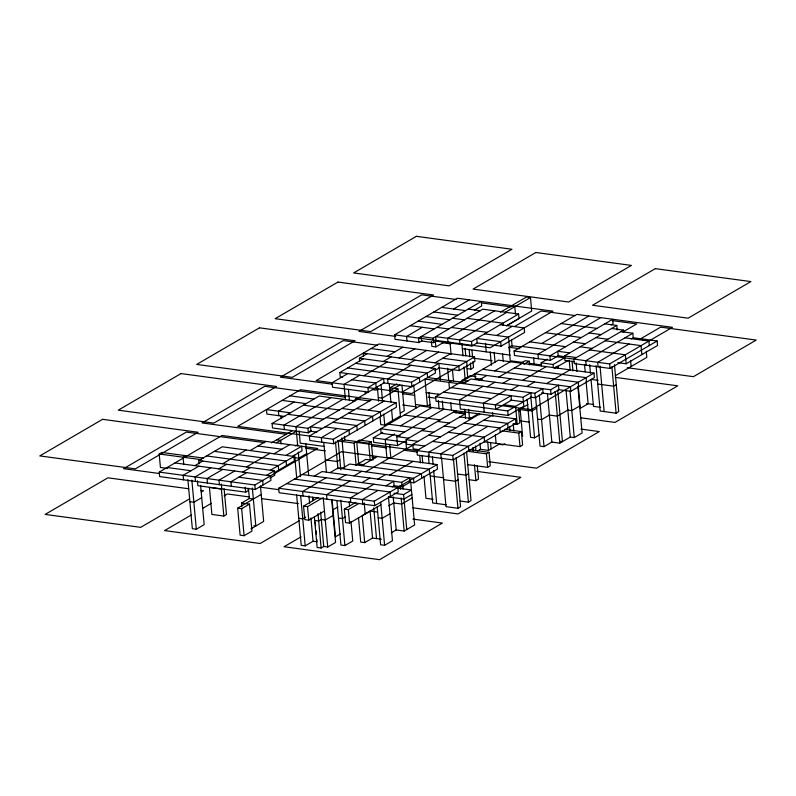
<?xml version="1.0" encoding="UTF-8"?>
<svg xmlns="http://www.w3.org/2000/svg" width="796" height="796" viewBox="0 0 796 796"><rect width="100%" height="100%" fill="white"/><g stroke="black" fill="none" stroke-linecap="round" stroke-linejoin="round"><path stroke-width="1.19" d="M167.598 468.446L160.424 467.471L159.2 453.979L161.817 452.446L203.627 458.108M185.707 455.68L183.09 457.202L183.757 464.565M159.26 472.088L222.024 435.482L317.594 448.417L254.829 485.013L159.26 472.088L159.668 476.585L255.237 489.51L270.929 480.366L270.521 475.859L174.951 462.934M394.627 334.837L457.392 298.241L552.961 311.166L490.197 347.762L394.627 334.837L395.035 339.335L418.925 342.569L422.069 340.738M359.692 361.623L359.384 358.25L367.225 353.673M342.628 377.334L340.24 377.015L339.822 372.518L363.364 358.787M294.122 402.03L278.431 411.174L278.839 415.681M422.268 327.305L406.577 336.449L406.985 340.957M453.64 309.007L469.332 299.853M199.03 463.889L198.731 460.516L222.263 446.785L293.943 456.486L294.351 460.983L273.754 472.993M347.792 373.593L332.101 382.737L332.509 387.244L368.349 392.09L367.941 387.592L383.632 378.438L384.04 382.936L352.807 401.065M194.861 465.63L202.711 461.053M198.841 466.167L183.15 475.311L183.568 479.819M311.455 430.984L308.321 432.815L272.481 427.969L272.073 423.472L319.146 396.02L354.986 400.866M387.135 356.369L402.826 347.215M359.732 375.205L344.041 384.359L345.464 399.9M383.274 361.483L391.115 356.906M474.366 310.241L481.689 305.972L481.281 301.475L418.517 338.071L418.925 342.569M363.722 375.742L387.254 362.021M210.791 467.779L195.1 476.933L195.508 481.431M331.086 397.632L284.013 425.084L284.421 429.581M399.085 357.981L414.776 348.837M436.626 340.827L433.492 342.658L421.542 341.046L421.134 336.549L433.084 338.161L482.764 309.186L518.604 314.032L519.012 318.539L506.465 325.853M222.621 463.75L246.153 450.019M218.751 468.864L226.601 464.287M250.133 450.556L265.824 441.412M222.741 469.401L207.05 478.545L207.458 483.053M343.036 399.254L295.963 426.696L297.714 445.929M411.025 359.603L426.716 350.449M494.714 310.798L447.641 338.25L448.048 342.748M271.466 442.865L292.391 430.666M431.422 341.474L431.87 346.379L435.85 346.917L444.218 342.041M407.164 364.717L415.014 360.14M276.501 442.785L296.371 431.203M500.356 312.251L526.504 297.007L530.484 297.545L531.718 311.037L507.659 325.066M411.144 365.255L387.612 378.976L388.02 383.483M505.38 312.181L530.484 297.545M234.681 471.013L218.99 480.167L219.398 484.665M272.073 423.472L307.913 428.318L357.593 399.343L369.543 400.955M422.975 361.215L438.666 352.071M506.664 312.42L459.59 339.872L459.998 344.37M189.627 498.813L140.693 527.35L45.123 514.415L107.888 477.819L188.751 488.764M201.328 491.988L203.458 490.754L201.01 490.416M378.19 388.866L376.06 390.1L372.379 389.602M246.511 466.983L270.043 453.252M242.651 472.088L250.491 467.521M274.033 453.79L289.724 444.646M201.716 497.669L193.866 502.236L189.886 501.699M390.339 391.552L390 387.871L396.866 383.861M246.631 472.635L230.939 481.779L231.347 486.276M372.16 399.433L309.395 436.029L309.803 440.536L333.693 443.76L396.458 407.164L396.05 402.667L300.48 389.732L237.715 426.338L333.285 439.263L396.05 402.667M434.924 362.837L450.616 353.683M500.296 324.708L524.196 327.942L524.604 332.439L501.062 346.17L477.172 342.937L471.938 345.981L436.108 341.136L435.691 336.638L471.53 341.484L518.604 314.032M295.505 445.919L297.605 444.695M390.06 390.697L399.871 384.975M431.054 367.951L438.904 363.374L440.427 380.15M380.08 417.194L380.747 424.557L384.737 425.094L400.428 415.94L397.97 388.945L382.279 398.1L378.299 397.552M285.973 455.411L301.664 446.257L302.072 450.755L292.659 456.247M339.822 372.518L411.502 382.209L435.044 368.488L435.452 372.986L411.91 386.707L383.244 382.836M435.133 370.309L439.312 367.871M337.026 428.497L321.335 437.651L321.753 442.148M368.409 410.199L384.1 401.045M496.555 335.474L512.246 326.33M191.179 515.072L164.583 530.584L260.153 543.509L299.515 520.554M202.881 508.246L211.388 503.291M224.154 495.838L227.348 493.978L249.407 496.963M402.079 392.09L412.716 385.891M514.574 326.499L541.171 310.987L575.478 315.624M270.401 470.207L293.943 456.486M266.541 475.321L274.381 470.754L274.799 475.252L269.894 478.107M306.679 453.62L298.828 458.197L294.848 457.66M474.506 356.916L411.741 393.513L316.171 380.587L378.936 343.991L474.506 356.916L474.913 361.414L459.222 370.568L438.914 367.822M197.418 480.784L197.866 485.689L245.656 492.157L248.272 490.635L248.044 488.177M342.161 441.511L344.767 439.989L368.667 443.223L371.284 441.7L372.956 460.108M187.876 479.61L192.343 528.703L196.323 529.24L204.164 524.663L200.592 485.391M467.332 368.638L470.914 369.115L473.53 367.593L472.973 361.454M241.865 506.734L241.536 503.052L249.377 498.475L253.357 499.012M451.501 380.796L448.884 382.319L449.441 388.458M523.4 362.518L510.256 360.747L509.032 347.245L511.649 345.723L521.201 347.016M223.845 516.057L221.387 489.052L209.438 487.441L211.895 514.435L223.845 516.057L226.462 514.524L224.114 488.754M400.368 413.114L404.288 410.826L401.94 385.055M241.536 503.052L249.496 504.127L251.954 531.131L244.103 535.698L240.123 535.161L237.666 508.166L261.207 494.445M237.666 508.166L241.656 508.704L249.496 504.127M337.375 440.865L354.101 443.133L359.334 440.079L371.284 441.7M462.277 382.597L462.078 380.349L469.919 375.772L475.899 376.578M302.261 474.525L397.831 487.45L398.239 491.948L374.707 505.679L279.137 492.744L278.719 488.246L341.484 451.65L437.054 464.575L437.472 469.073L413.93 482.804L409.154 482.157M451.322 387.602L523.002 397.294L530.842 392.717L531.26 397.224L507.719 410.945L436.039 401.244L435.631 396.746L498.395 360.15L593.965 373.075L594.373 377.583L570.841 391.304L558.892 389.692L551.051 394.259L541.489 392.965M514.087 350.996L576.851 314.4L672.421 327.335L609.656 363.931L514.087 350.996L514.495 355.504L550.335 360.349L558.702 355.464M463.153 383.563L470.993 378.986L550.643 389.761L558.484 385.184L558.892 389.692M415.502 404.467L427.442 406.089L430.059 404.557M404.905 441.312L397.582 445.581L373.692 442.347L373.274 437.85L382.697 432.357M339.902 459.998L337.285 461.521L325.335 459.909M314.211 476.137L322.052 471.56L401.691 482.336L409.542 477.759L409.95 482.267L402.099 486.834L393.741 485.709M400.507 425.81L431.89 407.512M478.963 380.07L486.804 375.493M494.654 370.916L510.345 361.762M541.728 343.464L588.801 316.012M394.637 433.969L385.224 439.462L386.866 457.461L390.846 457.999L413.86 444.586M330.012 472.645L337.862 468.068L413.522 478.296L413.93 482.804M521.012 363.145L525.191 360.707L529.181 361.245L529.509 364.926M326.151 477.749L302.619 491.48L303.027 495.978M341.842 468.605L349.693 464.028L421.363 473.729L421.78 478.227M397.582 445.581L396.766 436.576L443.84 409.134M483.063 386.259L459.531 399.98L460.347 408.985L508.127 415.442L523.818 406.298L523.002 397.294M498.754 377.105L522.285 363.384M600.741 317.634L537.977 354.23L538.394 358.727M523.947 364.289L529.181 361.245M487.043 386.796L494.893 382.219M355.981 465.093L365.792 459.382L371.762 460.188M250.909 528.872L263.665 521.44L260.421 485.849M338.101 479.371L345.942 474.794M361.633 465.65L377.324 456.496M413.671 445.193L406.507 444.218L406.089 439.72L455.78 410.746L455.989 412.995M502.853 383.294L510.704 378.727M541.429 366.23L541.121 362.857L547.399 359.195M611.01 324.967L613.099 323.753L612.691 319.246L549.927 355.852L550.335 360.349M353.912 475.869L361.752 471.302M324.46 511.022L308.768 520.166L304.778 519.629L303.555 506.127L318.201 497.59M350.041 480.983L326.509 494.714L326.917 499.211M365.732 471.839L389.274 458.108M419.194 449.69L413.214 448.884L412.806 444.387L465.113 413.89L453.163 412.268M506.952 389.493L483.421 403.214L484.237 412.209M522.644 380.339L546.185 366.618M574.453 361.732L564.901 360.439L564.483 355.941L616.791 325.445L617.198 329.942M303.555 506.127L307.535 506.674L322.181 498.127M541.121 362.857L553.071 364.478L564.573 357.762M510.933 390.03L518.783 385.453M554.523 368.369L568.125 360.439M468.983 419.233L477.351 414.348L479.739 414.676M361.991 482.605L369.841 478.028M479.67 413.98L416.905 450.576L417.323 455.073L453.153 459.929L515.917 423.333L515.51 418.825L419.94 405.9L357.175 442.496L452.745 455.431L515.51 418.825M526.743 386.528L534.594 381.951M623.716 332.36L623.507 330.111L573.817 359.086L574.224 363.583L610.064 368.429L657.138 340.977L657.546 345.484L626.163 363.782L617.805 362.648M622.91 331.982L636.74 323.912L612.233 320.599M305.694 517.131L302.749 518.853L298.769 518.315M377.801 479.102L385.642 474.525M373.941 484.217L350.399 497.948L350.807 502.445M389.632 475.073L413.164 461.342M491.62 415.592L428.855 452.198L429.263 456.695M546.534 383.572L570.075 369.851M631.158 338.967L633.248 337.743L632.84 333.245L585.766 360.697L586.174 365.195M332.997 509.788L337.902 506.933M459.173 383.025L534.832 393.264L542.673 388.687L543.081 393.184L535.24 397.761L530.464 397.114M321.624 519.29L318.679 521.002L314.699 520.465M333.116 515.44L325.275 520.017L321.295 519.48M380.926 504.823L349.543 523.121L345.564 522.584L344.33 509.082L355.842 502.375M378.04 490.406L362.349 499.56L362.757 504.057M385.881 485.839L393.731 481.262L394.139 485.759L392.179 486.903M487.878 426.358L440.805 453.81L441.213 458.307M629.089 344.011L597.716 362.309L598.124 366.817M301.067 536.822L284.043 546.743L379.612 559.678L442.377 523.072L412.975 519.091M519.41 409.492L527.927 404.537M639.357 339.554L660.63 327.146L756.2 340.081L693.435 376.677L627.268 367.722M344.33 509.082L348.31 509.619L358.777 503.52M643.098 340.589L645.198 339.365M345.394 516.873L342.449 518.584L338.469 518.047M278.719 488.246L374.289 501.172L437.054 464.575M593.965 373.075L531.201 409.681L435.631 396.746M537.011 407.99L532.106 410.855L528.126 410.308M296.649 494.993L301.226 545.31L305.206 545.847L313.047 541.27L317.037 541.807L316.808 539.36M513.619 423.88L517.201 424.368L519.818 422.845L518.594 409.343M377.652 512.077L370.09 511.052L362.24 515.629L364.697 542.623L360.717 542.086L358.489 517.539M477.6 451.043L480.545 449.332L479.978 443.193M394.03 493.261L403.592 494.555L411.433 489.978L397.095 488.038M340.36 533.927L335.454 536.793L332.111 499.978M388.836 505.838L393.741 502.982M615.447 375.662L646.83 357.364L646.272 351.225M411.84 494.475L404 499.052L388.468 496.953M314.36 516.783L317.156 547.469L321.136 548.006L324.072 546.285M480.137 449.272L488.505 450.407L498.963 444.307L502.943 444.845L504.913 443.7M549.409 415.074L541.559 419.641L537.579 419.104M502.047 430.845L518.773 433.104L521.39 431.581L522.614 445.083L520.007 446.606L484.167 441.76M467.322 451.252L486.436 453.839L489.052 452.317L490.276 465.819L487.659 467.342L467.351 464.595M320.619 512.117L323.753 546.474L327.733 547.021L335.574 542.444L331.663 499.49M412.169 497.958L401.711 504.057L393.343 502.923M390 513.748L382.15 518.315L378.17 517.778M579.657 406.01L571.807 410.587L567.827 410.049L557.369 416.149L549.011 415.014M616.273 384.657L613.656 386.189L597.726 384.03M336.907 500.863L340.927 545.041L344.907 545.578L352.757 541.011L350.966 521.37M458.108 479.749L455.501 481.272L443.551 479.66M468.575 473.65L465.959 475.172L457.591 474.038M527.121 399.264L530.584 437.312L534.564 437.85L539.469 434.994M364.697 542.623L372.548 538.046L381.304 539.23M468.735 479.67L475.899 480.645L478.515 479.112L477.292 465.62M391.294 532.832L396.199 529.977L393.184 496.843M535.569 397.015L540.036 446.108L544.016 446.646L551.857 442.069L547.509 394.209M395.801 529.927L404.169 531.051L414.626 524.952L410.716 481.998M377.165 506.734L380.627 544.782L384.607 545.32L392.458 540.743L388.438 496.565M551.459 442.019L559.827 443.143L570.284 437.044L574.264 437.581L582.115 433.014L577.866 386.378M596.055 365.623L600.184 411.035L616.114 413.184L618.731 411.661L614.442 364.618M441.541 457.571L446.009 506.654L457.949 508.276L460.566 506.744L456.098 457.66M460.048 501.042L468.416 502.176L471.033 500.644L466.565 451.561M510.813 306.152L514.793 306.689L515.47 314.052M456.018 299.465L421.711 294.828L358.946 331.425L395.702 336.4M481.739 302.948L511.151 306.928M604.841 323.823L616.791 325.445M468.207 309.097L480.157 310.709M611.557 328.489L623.507 330.111M441.7 307.385L465.59 310.619M561.16 323.554L597 328.4M620.89 331.634L632.84 333.245M633.248 337.743L657.138 340.977M433.85 311.962L457.75 315.196M589.149 332.977L601.099 334.589M624.989 337.822L648.889 341.056L649.297 345.554M467.073 318.34L502.913 323.186L503.122 325.435M452.516 318.241L464.466 319.863M595.866 337.643L607.816 339.255M426.009 316.539L449.899 319.773M545.469 332.698L581.309 337.554M605.199 340.778L641.039 345.633L641.855 354.628M418.159 321.116L442.059 324.35M573.458 342.121L585.408 343.743M451.382 327.484L487.222 332.34M436.825 327.395L448.775 329.007M484.605 333.862L508.505 337.096L509.808 351.414M580.175 346.787L592.125 348.409M410.318 325.683L434.208 328.917M529.778 341.852L565.618 346.698M589.508 349.932L625.348 354.777L626.163 363.782M521.937 346.429L545.827 349.653M569.717 352.887L557.777 351.275L558.185 355.772L565.349 356.747M509.032 347.245L519.778 348.698M564.483 355.941L576.433 357.553M442.258 342.698L450.835 343.852M462.357 348.628L510.137 355.096M529.37 363.334L541.32 364.946M555.658 366.886L558.046 367.205M377.563 345.215L343.255 340.569L280.49 377.175L331.952 384.13M473.739 358.23L492.117 360.717M615.258 377.374L677.744 385.831L614.98 422.427L580.672 417.781M371.085 348.558L394.985 351.792M442.765 358.26L466.655 361.493L467.073 365.991M514.445 367.961L586.125 377.652L586.533 382.15M598.174 380.339L591.01 379.364L593.468 406.368L600.632 407.333M482.704 369.294L578.274 382.229L578.682 386.727M359.384 358.25L435.044 368.488M482.436 379.344L475.272 378.379L474.864 373.871L570.433 386.806L570.841 391.304M355.514 363.364L427.193 373.065L427.601 377.563L465.829 382.737M462.078 380.349L468.048 381.155M347.673 367.941L419.353 377.632L419.761 382.14M458.436 383.612L424.984 379.085L427.442 406.089M586.523 403.542L593.697 404.517M510.266 400.02L523.41 401.791M351.892 379.782L375.782 383.015L376.19 387.513M443.481 392.169L491.261 398.637M426.218 392.587L439.362 394.368M390 387.871L397.97 388.945M437.79 394.328L439.78 394.597M503.619 404.756L515.569 406.368L517.201 424.368M402.398 393.662L414.656 395.323M428.129 397.144L435.482 398.139M520.634 409.661L529.211 410.826M345.663 397.264L264.799 386.319L202.035 422.925L286.58 434.357M355.464 398.587L360.369 399.254M402.637 404.975L416.119 406.796M455.322 412.099L465.123 413.423M520.873 420.965L529.449 422.129M580.911 429.094L599.288 431.571L536.524 468.177L488.744 461.71M469.421 417.9L471.809 418.228M459.879 416.935L471.829 418.557M483.779 420.169L507.669 423.402L508.077 427.9M290.023 395.831L313.913 399.065M356.469 408.587L380.359 411.811L380.767 416.318M404.249 415.044L440.089 419.9M463.978 423.134L499.818 427.979L500.226 432.477M504.664 429.323L521.39 431.581M282.172 400.408L306.062 403.642M341.902 408.487L353.852 410.109M437.472 421.422L449.422 423.034M303.455 405.164L339.295 410.02M560.454 441.352L562.444 441.621L557.747 390.08M348.618 413.154L372.518 416.388L372.926 420.895M444.188 426.089L456.138 427.701M340.778 417.731L364.668 420.965L365.075 425.462M388.557 424.198L424.397 429.044M448.287 432.278L484.127 437.123L484.535 441.631M290.381 412.796L266.481 409.562L266.889 414.059L284.809 416.487M326.211 417.641L338.161 419.253M421.78 430.566L433.73 432.188M287.764 414.318L323.604 419.164M332.927 422.308L356.827 425.542L357.235 430.039M404.607 432.009L380.717 428.775L381.125 433.273L400.239 435.86M428.497 435.233L440.447 436.855M325.086 426.885L348.976 430.119L349.384 434.616M396.766 436.576L408.706 438.198M432.596 441.432L468.436 446.277L468.844 450.775M322.47 428.407L310.52 426.795L310.938 431.293M406.089 439.72L418.039 441.342M468.745 449.571L489.052 452.317M373.274 437.85L406.726 442.377M412.806 444.387L424.756 445.999M309.734 431.134L316.907 432.099M371.732 445.879L386.438 447.869M403.592 450.188L417.064 452.009M276.7 439.81L280.68 440.347L281.018 444.029M324.111 446.407L300.211 443.173L299.097 430.905M264.76 442.675L186.344 432.069L123.579 468.665L159.11 473.481M305.803 448.238L325.405 450.884M371.971 457.183L375.642 457.68M476.724 471.361L520.833 477.321L458.068 513.927L412.736 507.788M257.984 445.989L281.874 449.223M381.423 462.685L429.213 469.152L429.621 473.65M357.941 463.959L363.921 464.764M430.238 475.978L443.78 477.809M339.832 467.869L344.618 468.516M214.422 451.362L286.092 461.063L286.5 465.56M206.572 455.939L278.252 465.64L278.66 470.137M159.2 453.979L201.01 459.63M198.731 460.516L274.381 470.754M294.411 479.092L389.98 492.027L390.398 496.525M433.143 499.281L425.979 498.306L423.97 476.217M446.238 504.803L432.696 502.973L430.009 473.52M167.11 467.511L191 470.744M238.78 477.202L262.68 480.436L263.088 484.943M286.57 483.67L358.25 493.371M260.192 487.152L278.57 489.639M261.655 498.624L298.41 503.599M253.825 525.748L255.815 526.017L252.352 487.968M630.581 360.379L631.138 366.508M611.865 366.548L616.114 413.184M609.656 363.931L610.064 368.429M600.035 366.16L604.164 411.572M589.667 364.638L590.453 373.234M584.543 364.488L585.209 371.851M586.105 381.672L588.115 403.761L580.274 408.338L578.264 386.249M576.145 362.926L576.921 371.523M572.045 361.165L572.941 370.986M569.21 360.23L570.105 370.05M570.026 390.955L574.264 437.581M566.046 390.408L570.284 437.044M557.936 365.981L558.155 368.439M553.071 364.478L553.379 367.851M555.13 391.602L559.827 443.143M550.643 389.761L551.051 394.259M539.33 395.105L544.016 446.646M533.589 357.842L534.156 363.981M534.832 393.264L535.24 397.761M530.882 397.353L534.564 437.85M520.166 409.234L522.624 436.238M519.36 409.084L519.579 411.542M511.53 340.071L512.087 346.2M518.773 433.104L520.007 446.606M513.211 423.631L513.878 430.994M509.559 426.765L509.898 430.447M502.565 353.882L503.241 361.245M507.719 410.945L508.127 415.442M501.062 346.17L500.654 341.663L476.764 338.439L477.172 342.937M494.167 352.32L495.062 362.14M490.187 351.782L491.411 365.284M495.331 434.785L496.107 443.372M492.525 412.547L492.863 416.228M485.47 343.265L486.247 351.862M490.565 442.745L491.122 448.884M487.719 441.82L488.505 450.407M486.436 453.839L487.659 467.342M471.53 341.484L471.938 345.981M471.968 350.409L472.525 356.548M469.133 349.484L469.799 356.847M470.356 362.986L470.914 369.115M475.501 445.979L475.948 450.884M465.083 348.33L465.75 355.693M466.645 365.513L467.759 377.782M472.884 447.501L473.222 451.183M474.456 464.685L475.899 480.645M468.635 409.313L469.57 419.542M461.909 343.723L463.023 355.991M464.028 367.036L465.143 379.304M464.695 409.184L465.521 418.388M459.222 370.568L458.814 366.07L363.245 353.135L363.553 356.509M463.949 453.083L468.416 502.176M449.959 342.101L451.083 354.369M452.417 369.095L453.541 381.374M447.601 368.21L448.725 380.478M450.735 402.567L451.402 409.93M453.481 459.183L457.949 508.276M452.745 455.431L453.153 459.929M442.327 401.005L443.113 409.602M435.293 340.788L435.85 346.917M433.084 338.161L433.492 342.658M438.347 400.468L439.123 409.054M428.945 392.289L430.397 408.239M432.427 456.884L433.104 464.247M433.661 470.376L436.676 503.51M428.338 455.113L429.124 463.7M422.069 455.362L422.736 462.725M413.711 384.836L415.83 408.149M419.731 455.521L420.407 462.894M411.502 382.209L411.91 386.707M405.98 442.715L406.537 448.854M402.756 485.351L403.094 489.033M403.592 494.555L406.776 529.529M401.691 482.336L402.099 486.834M400.03 485.65L400.368 489.331M401.144 497.918L404.169 531.051M389.224 383.702L390.906 402.109M391.572 409.472L392.577 420.517M389.612 444.506L390.846 457.999M381.045 384.597L382.607 401.781M383.732 414.049L384.737 425.094M377.294 386.508L378.627 401.234M380.697 502.366L384.607 545.32M365.135 391.294L365.354 393.741M374.289 501.172L374.707 505.679M368.667 443.223L370.23 460.406M373.732 507.908L376.528 538.584M370.09 511.052L372.548 538.046M364.23 502.923L365.235 513.967M356.717 441.611L358.727 463.7M354.101 443.133L356.111 465.222M348.439 389.393L349.444 400.438M344.439 436.308L344.767 439.989M349.175 501.739L349.623 506.644M341.822 437.83L344.499 467.282M348.31 509.619L349.543 523.121M338.111 440.357L340.788 469.819M335.494 441.889L337.952 468.884M340.778 500.177L344.907 545.578M333.285 439.263L333.693 443.76M323.773 442.725L326.45 472.177M323.226 497.52L327.733 547.021M318.012 513.639L321.136 548.006M307.913 428.318L308.321 432.815M313.017 497.629L313.236 500.087M315.246 522.176L315.584 525.857M316.032 530.763L316.36 534.444M312.569 497.152L312.908 500.833M305.783 443.81L308.689 475.71M308.918 495.868L309.594 503.231M310.928 517.957L313.047 541.27M307.535 506.674L308.768 520.166M298.271 452.058L300.5 476.605M300.629 495.53L305.206 545.847M294.62 455.203L296.749 478.525M280.859 416.248L281.087 418.706M254.829 485.013L255.237 489.51M248.481 488.664L249.377 498.475M245.208 487.242L245.656 492.157M241.656 508.704L244.103 535.698M221.318 484.018L221.756 488.923M191.856 480.147L196.323 529.24M102.565 419.323L39.8 455.919L135.37 468.854L198.134 432.248L102.565 419.323M181.02 373.573L118.256 410.169L213.826 423.104L276.59 386.508L181.02 373.573M259.476 327.823L196.712 364.429L292.281 377.354L355.046 340.758L259.476 327.823M337.932 282.073L275.167 318.679L370.737 331.604L433.502 295.008L337.932 282.073M416.388 236.322L353.623 272.928L449.193 285.854L511.957 249.257L416.388 236.322M535.847 252.491L473.083 289.087L568.652 302.022L631.417 265.416L535.847 252.491M655.307 268.65L592.542 305.246L688.112 318.181L750.877 281.585L655.307 268.65M511.052 395.682L495.361 404.826L495.779 409.333L511.47 400.179L511.052 395.682"/></g></svg>
